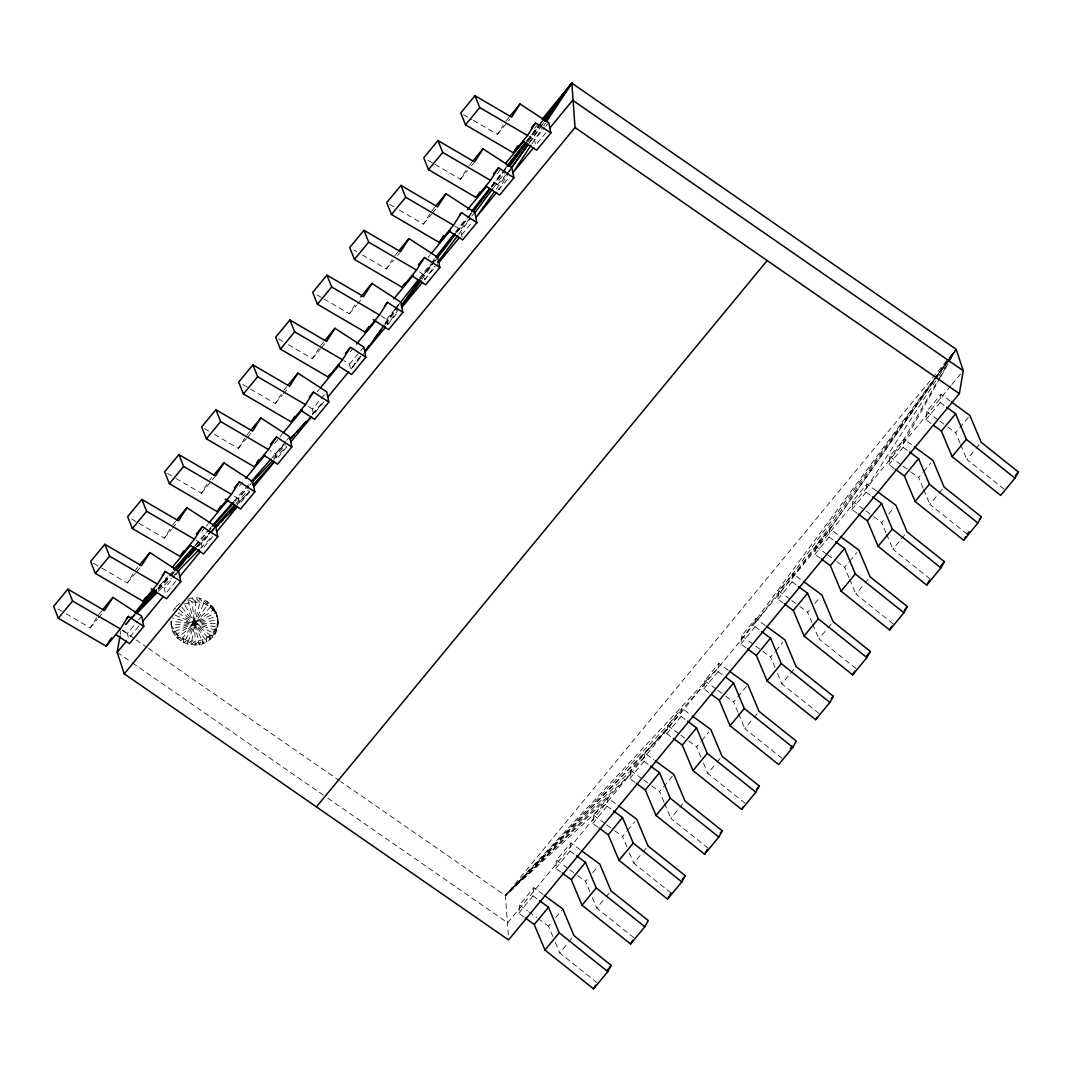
<?xml version="1.0" encoding="UTF-8"?>
<svg xmlns="http://www.w3.org/2000/svg" width="1072" height="1072" viewBox="0 0 1072 1072"><rect width="100%" height="100%" fill="white"/><g stroke="black" fill="none" stroke-linecap="round" stroke-linejoin="round"><path stroke-width="0.75" stroke-dasharray="5 3.75" d="M187.881 599.074C211.372 590.525 229.502 624.869 209.817 639.609C195.131 652.928 166.535 639.636 171.828 619.067M218.058 623.475L217.522 616.145L218.058 623.475L194.635 623.381L171.279 625.11L171.011 621.412L194.635 623.381L217.656 627.12L217.79 619.777L216.584 630.644L194.635 623.381L172.069 617.874M217.656 627.12L217.388 623.422C215.284 633.699 205.248 640.935 194.983 641.203L191.285 644.728L194.635 623.381L195.761 598.176L199.955 602.357C208.625 604.059 216.289 610.96 217.79 619.844L194.635 623.381L171.882 628.715L171.011 621.412M523.94 916.949L518.781 913.156L519.572 904.956L533.816 887.696L543.022 894.463M518.781 913.156L533.012 895.911L533.816 887.696M560.951 872.085L555.792 868.307L556.582 860.092L570.827 842.847L580.032 849.6M555.792 868.307L570.023 851.047L570.827 842.847M597.962 827.236L592.803 823.443L593.607 815.243L607.837 797.983L630.135 774.426L630.617 770.379L644.848 753.134L681.377 712.317L681.859 708.27L691.078 715.037M592.803 823.443L607.033 806.198L607.837 797.983L617.057 804.75M634.972 782.372L629.813 778.58L630.135 774.426L505.381 895.562L508.329 935.253M629.813 778.58L644.044 761.334L644.848 753.134L667.146 729.563L667.628 725.53L681.859 708.27M670.697 736.571L666.824 733.73L667.146 729.563L505.381 895.562L340.682 781.515M666.824 733.73L681.068 716.471L681.377 712.317M708.994 692.659L703.835 688.867L704.639 680.666L718.87 663.407L728.089 670.174M703.835 688.867L718.079 671.621L718.87 663.407M746.005 647.796L740.846 644.017L741.65 635.803L755.894 618.557L765.1 625.311M740.846 644.017L755.09 626.758L755.894 618.557M783.029 602.933L777.87 599.154L778.661 590.953L792.905 573.694L947.3 361.425L815.671 546.09L778.178 594.987M777.87 599.154L792.101 581.908L792.905 573.694L802.111 580.461M820.04 558.083L814.881 554.291L815.671 546.09L829.916 528.844L947.541 361.492M814.881 554.291L829.112 537.045L829.916 528.844L839.135 535.598M857.051 513.22L851.892 509.441L852.696 501.24L866.926 483.981L876.146 490.748M851.892 509.441L866.122 492.182L866.926 483.981M894.061 468.37L888.902 464.578L889.706 456.377L903.937 439.118L937.92 380.64M888.902 464.578L903.133 447.332L903.937 439.118L913.156 445.885M931.072 423.507L925.913 419.728L926.717 411.514L940.948 394.268L950.167 401.022M925.913 419.728L940.157 402.469L940.948 394.268M120.252 634.369L120.801 631.086M174.977 615.073L194.635 623.381L214.896 633.967L216.33 626.946L216.584 630.644M179.185 609.486L194.635 623.381L209.817 639.609L209.549 635.91L206.588 641.766L206.32 638.068L203.01 643.401L202.742 639.703L199.191 644.446L198.936 640.748L195.251 644.902L194.983 641.203L191.017 641.029L187.412 643.937L194.635 623.381L199.955 602.357L199.687 598.658L203.734 603.442L194.635 623.381L183.754 642.57L183.486 638.872L177.202 634.517L171.279 625.11M178.193 612.983L194.635 623.381L212.618 636.982L214.628 630.269L214.896 633.967M209.817 639.609L212.35 633.284L212.618 636.982M903.455 443.165L939.93 378.148M940.747 376.701L949.658 360.808M950.475 359.361L956.144 349.258L505.381 895.562L607.355 802.03M938.75 379.207L947.862 363.515M948.693 362.095L954.495 352.112M493.428 182.146L497.542 184.826L498.681 189.985L508.503 173.182M509.321 171.775L511.773 167.567M173.195 610.732L175.192 607.556L175.46 611.254M66.29 613.814L90.276 627.83L96.962 617.298M101.894 568.133L127.287 582.967L133.973 572.448M138.904 523.27L164.297 538.117L170.984 527.585M175.915 478.407L201.308 493.254L207.995 482.722M214.346 434.374L238.319 448.391L245.006 437.872M242.902 384.58L275.33 403.541L281.186 394.322M288.368 344.661L312.341 358.678L319.041 348.159M323.972 298.981L349.365 313.815L355.207 304.609M362.39 254.948L386.376 268.965L392.231 259.746M399.414 210.085L423.386 224.102L430.073 213.583M435.018 164.405L460.397 179.252L466.253 170.033M473.435 120.372L497.408 134.389L503.264 125.183M866.444 488.028L938.027 377.29M938.938 375.883L948.894 360.46M949.805 359.066L956.144 349.258L950.181 357.324M531.953 143.795L542.834 127.246M543.745 125.88L545.554 123.119M177.47 638.215L180.136 636.942L180.404 640.641L194.635 623.381L207.244 605.104L206.976 601.405L210.407 607.288L194.635 623.381L177.47 638.215L177.202 634.517L175.017 635.361L174.763 631.663L173.141 632.172L172.873 628.473L171.882 628.715M889.224 460.424L903.937 439.118M948.492 360.138L954.241 351.978L948.278 360.071M815.202 550.137L949.43 358.812M950.395 357.445L956.144 349.258M529.22 143.058L539.873 128.077M540.851 126.724L544.723 121.27M496.256 189.074L507.887 172.78M508.852 171.426L510.795 168.706M529.206 142.898L543.745 122.53M948.398 360.112L954.214 351.964M385.022 324.066L396.144 308.562M397.055 307.275L398.905 304.716M381.016 315.825L386.51 319.402L387.649 324.561L397.766 310.451M420.639 278.559L435.795 258.7M422.033 279.202L434.066 262.412M434.991 261.139L437.751 257.293L434.696 260.978M741.167 639.85L949.176 358.664M360.46 356.226L350.638 369.425L349.485 364.252L344.005 360.688M385.022 323.248L393.866 311.376M394.844 310.063L398.771 304.783M419.407 271.859L423.52 274.539L424.659 279.712L434.669 266.338M458.695 234.245L470.715 218.192M493.75 187.439L505.77 171.399M527.799 141.986L540.811 124.593M755.412 622.604L792.905 573.694M792.422 577.741L829.916 528.844M457.047 232.222L467.218 219.023M468.223 217.71L471.278 213.757M491.592 187.372L506.828 167.58M527.156 141.196L538.332 126.684M539.337 125.357L542.392 121.404M360.875 356.172L350.638 369.425L363.85 353.398M385.451 324.36L397.739 308.455M420.278 279.296L433.584 262.064L423.52 274.539M457.141 231.592L469.429 215.686M491.968 186.528L504.255 170.622M527.813 140.137L540.1 124.231M456.257 232.302L467.499 217.777M468.531 216.464L471.6 212.497M492.061 186.099L502.286 172.9M503.304 171.587L506.373 167.621M526.834 141.223L538.09 126.71M539.109 125.384L542.177 121.431M419.299 278.398L430.636 263.886M431.668 262.573L434.75 258.607M455.372 232.222L465.677 219.036M491.445 186.046L501.763 172.86M502.781 171.533L505.877 167.58M526.499 141.196L537.836 126.684M538.868 125.357L541.963 121.404M98.637 614.671L101.679 610.973M135.648 569.808L137.672 567.343M172.659 524.958L175.701 521.26M209.67 480.095L211.707 477.63M246.681 435.232L249.736 431.534M283.691 390.382L286.747 386.684M320.702 345.519L323.757 341.821M394.737 255.806L397.779 252.108M431.748 210.943L434.803 207.244M468.759 166.093L471.814 162.395M505.77 121.23L508.825 117.531M90.276 627.83L97.391 619.201M98.41 617.968L103.488 611.804M127.287 582.967L135.42 573.105M136.439 571.872L140.499 566.954M164.297 538.117L171.413 529.488M172.431 528.255L177.51 522.091M201.308 493.254L214.521 477.228M238.319 448.391L246.453 438.542M247.471 437.309L251.545 432.378M275.33 403.541L282.445 394.911M283.464 393.679L288.556 387.515M312.341 358.678L320.488 348.815M321.493 347.583L325.566 342.665M349.365 313.815L356.48 305.198M357.499 303.966L361.559 299.034M386.376 268.965L393.491 260.335M397.551 255.404L399.588 252.938M423.386 224.102L431.52 214.253M432.539 213.02L435.594 209.321M460.397 179.252L467.513 170.622M471.586 165.691L473.623 163.225M497.408 134.389L509.615 119.595M128.546 620.407L131.749 616.534M202.072 531.297L205.275 527.424M206.333 526.138L208.464 523.551M239.378 486.098L242.567 482.226M274.539 443.473L278.8 438.314M279.872 437.014L282.003 434.441M317.165 391.816L319.295 389.23M350.196 351.777L353.398 347.904M427.996 257.494L430.127 254.922M497.261 173.557L501.522 168.384M534.553 128.345L538.814 123.186M138.717 626.249L128.56 638.564L127.407 633.405L137.578 621.077M138.596 619.844L141.651 616.145M175.741 581.386L165.57 593.714L164.431 588.541L174.589 576.227M175.607 574.994L178.662 571.296M212.752 536.536L202.581 548.851L201.442 543.692L208.558 535.062M212.618 530.131L214.655 527.665M249.763 491.673L239.592 504.001L238.453 498.828L248.624 486.5M249.642 485.268L252.684 481.583M285.634 441.651L272.154 457.731M286.653 440.418L289.695 436.719M323.784 401.96L313.614 414.274L312.475 409.115L326.719 391.856M349.485 364.252L359.656 351.938M360.674 350.705L363.73 347.006M386.51 319.402L395.648 308.307M396.667 307.074L400.74 302.143M462.166 237.381L460.531 229.676L470.702 217.361M471.72 216.129L474.762 212.43M497.542 184.826L505.676 174.964M506.694 173.731L510.754 168.8M545.862 132.807L535.692 145.135L534.553 139.963L544.723 127.648M545.742 126.416L548.784 122.717M286.773 446.81L276.603 459.138L275.464 453.979L269.983 450.401M387.649 324.561L397.819 312.247M424.659 279.712L437.872 263.685M461.67 234.848L471.841 222.52M498.681 189.985L508.852 177.671M950.824 385.759L507.699 922.804L324.816 796.161M951.856 384.5L963.246 370.698M552.897 936.593L548.542 926.208L551.584 922.51M555.658 917.578L561.755 910.182M589.908 891.743L585.553 881.345L588.595 877.646M592.669 872.715L597.747 866.565M626.932 846.88L622.564 836.495L626.624 831.564M627.643 830.331L634.771 821.701M663.943 802.017L659.575 791.632L672.801 775.605M700.954 757.167L696.586 746.769L700.659 741.851M701.678 740.618L708.793 731.988M737.965 712.304L733.596 701.919L736.652 698.22M737.67 696.988L746.822 685.892M774.976 667.454L770.621 657.056L774.681 652.124M775.699 650.892L782.815 642.275M811.986 622.591L807.631 612.206L810.673 608.507M814.747 603.576L819.825 597.412M848.997 577.728L844.642 567.343L848.702 562.411M849.721 561.179L856.836 552.549M886.021 532.878L881.653 522.479L884.708 518.781M888.768 513.863L893.86 507.699M923.032 488.015L918.664 477.63L922.737 472.698M923.756 471.466L930.871 462.836M960.043 443.165L955.675 432.766L968.9 416.753M597.024 982.689L559.758 952.928L567.892 943.065M568.91 941.832L571.952 938.134M634.034 937.826L596.769 908.064L604.903 898.202M605.921 896.969L609.995 892.038M671.045 892.963L633.78 863.201L641.914 853.352M642.932 852.119L647.006 847.188M708.056 848.113L670.791 818.351L678.924 808.489M679.943 807.256L682.998 803.558M745.08 803.25L707.801 773.488L715.949 763.626M716.954 762.393L721.027 757.475M782.091 758.386L744.826 728.638L752.959 718.776M753.978 717.543L757.02 713.845M819.102 713.537L781.836 683.775L795.049 667.749M856.113 668.673L818.847 638.912L826.981 629.063M827.999 627.83L832.06 622.899M893.123 623.824L855.858 594.062L863.992 584.2M865.01 582.967L868.065 579.269M930.134 578.96L892.869 549.199L906.095 533.186M967.145 534.097L929.88 504.349L938.013 494.487M939.032 493.254L943.105 488.323M1004.169 489.247L966.904 459.486L975.038 449.624M976.056 448.391L979.098 444.692M134.322 614.417L125.491 624.44L134.429 614.457M159.674 585.58L167.406 576.803M194.97 545.474L208.196 530.426M209.308 529.179L211.506 526.674M233.562 501.602L250.098 482.802M157.584 588.448L173.329 570.719M195.573 545.728L206.682 533.24M207.794 531.98L212.243 526.982M234.996 501.455L248.262 486.554M273.387 458.253L285.608 444.518M312.287 414.516L323.409 402.027M607.837 797.983L505.381 895.562L667.628 725.53L704.157 684.713M176.036 606.605L180.766 602.317M125.598 624.52L130.101 619.576M131.226 618.343L134.603 614.645M158.281 588.729L169.55 576.388M170.676 575.155L174.053 571.443M196.591 546.76L213.502 528.255M236.041 503.572L248.436 489.998M132.352 617.191L125.585 624.547L130.168 619.696M158.241 588.984L171.761 574.27M196.538 547.283L211.171 531.337M212.296 530.117L214.547 527.665M284.388 444.277L275.464 453.979L284.495 444.572M312.247 413.993L323.396 401.879M131.293 618.477L134.697 614.819M158.522 589.198L169.872 577.004M171.011 575.785L174.414 572.126M198.24 546.506L209.576 534.312M210.715 533.092L214.119 529.434M236.805 505.046L249.294 491.619L237.636 503.585M644.366 757.167L505.381 895.562L718.387 667.454M273.936 459.473L286.331 446.582M125.759 624.681L130.422 619.911M131.588 618.718L135.099 615.127M158.442 591.262L171.292 578.143M172.458 576.95L175.955 573.373M200.477 548.301L212.149 536.375M505.381 895.562L644.848 753.134L654.067 759.887M175.017 635.361L194.635 623.381L213.1 609.928L212.832 606.229L215.271 612.97L194.635 623.381L173.141 632.172M183.754 642.57L187.144 640.239L191.017 641.029L191.285 644.728M180.404 640.641L183.486 638.872L187.144 640.239L187.412 643.937M184.438 604.112L192.049 602.022L199.955 602.357M181.999 607.261L194.635 623.381L216.852 616.306L216.584 612.608L217.79 619.844M463.56 114.597L472.028 119.555M427.956 160.277L433.597 163.587M389.538 204.323L393.772 206.789M353.934 250.004L356.748 251.652M316.923 294.854L322.565 298.15M278.492 338.886L282.727 341.365M204.471 428.612L208.705 431.078M167.46 473.462L174.508 477.589M131.856 519.143L137.497 522.439M93.438 563.175L100.487 567.302M57.834 608.869L64.883 612.983M529.072 136.399L534.553 139.963M455.051 226.112L460.531 229.676M308.361 406.435L312.475 409.115M234.339 496.148L238.453 498.828M195.962 540.114L201.442 543.692M158.937 584.977L164.431 588.541M121.927 629.84L127.407 633.405M122.463 630.403L134.817 638.952M136.184 639.904L147.159 647.515M148.539 648.466L339.315 780.563M117.17 652.379L130.918 661.893M132.298 662.844L323.436 795.21M188.927 599.811L192.049 602.022L194.635 623.381L199.191 644.446M940.157 402.469L945.316 406.261M926.717 411.514L938.563 420.211M939.876 421.175L946.469 426.013M947.782 426.978L955.675 432.766M903.133 447.332L908.292 451.111M889.706 456.377L901.552 465.074M902.865 466.039L909.445 470.863M910.771 471.827L918.664 477.63M866.122 492.182L871.281 495.974M852.696 501.24L864.541 509.924M865.854 510.888L872.434 515.726M873.76 516.691L881.653 522.479M829.112 537.045L834.271 540.824M815.671 546.09L826.204 553.822M827.53 554.787L835.423 560.576M836.736 561.54L844.642 567.343M792.101 581.908L797.26 585.687M778.661 590.953L790.52 599.65M791.833 600.615L798.412 605.439M799.725 606.404L807.631 612.206M755.09 626.758L760.249 630.55M741.65 635.803L761.401 650.302M762.715 651.267L770.621 657.056M718.079 671.621L723.238 675.4M704.639 680.666L716.485 689.363M717.798 690.328L724.391 695.152M725.704 696.117L733.596 701.919M681.068 716.471L686.227 720.263M667.628 725.53L679.474 734.213M680.787 735.178L687.38 740.015M688.693 740.98L696.586 746.769M644.044 761.334L649.203 765.113M630.617 770.379L642.463 779.076M643.776 780.041L650.356 784.865M651.682 785.843L659.575 791.632M607.033 806.198L612.192 809.976M593.607 815.243L605.452 823.939M606.765 824.904L613.345 829.728M614.658 830.693L622.564 836.495M570.023 851.047L575.182 854.84M556.582 860.092L568.441 868.789M569.755 869.754L576.334 874.591M577.647 875.556L585.553 881.345M533.012 895.911L538.171 899.689M519.572 904.956L527.478 910.758M528.791 911.723L536.683 917.511M538.01 918.476L548.542 926.208M196.015 601.874L191.781 598.323L192.049 602.022M207.244 605.104L203.466 599.744L203.734 603.442M185.175 605.492L194.635 623.381L206.588 641.766M213.1 609.928L210.139 603.59L210.407 607.288M960.659 444.639L966.904 459.486M923.649 489.502L929.88 504.349M886.638 534.352L892.869 549.199M849.627 579.215L855.858 594.062M812.616 624.078L818.847 638.912M777.468 673.39L781.836 683.775M738.595 713.791L744.826 728.638M703.446 763.103L707.801 773.488M664.56 803.504L670.791 818.351M629.425 852.816L633.78 863.201M592.401 897.679L596.769 908.064M555.39 942.529L559.758 952.928M187.975 600.307L194.635 623.381L203.01 643.401M216.852 616.306L215.003 609.271L215.271 612.97M194.635 623.381L195.251 644.902"/><path stroke-width="1.5" d="M542.017 119.314L571.845 83.147L956.144 349.258L963.246 370.698L959.333 393.625L508.557 939.93L124.272 673.819L117.17 652.379L119.97 636.004M525.226 917.887L534.245 924.52L544.978 950.06L593.566 988.853L595.643 985.155M593.566 988.853L607.797 971.607L611.254 965.43L573.989 935.668L562.773 908.949L544.348 895.428M562.237 873.037L571.269 879.656L581.989 905.197L630.577 943.99L632.654 940.291M630.577 943.99L644.808 926.744L648.265 920.567L611 890.805L599.784 864.099L581.359 850.578M599.248 828.174L608.28 834.793L619 860.334L667.588 899.14L671.045 892.963M667.588 899.14L681.819 881.881L685.289 875.717L648.024 845.955L636.795 819.236L618.37 805.715M636.259 783.324L645.29 789.943L656.01 815.484L704.599 854.277L707.373 849.346M704.599 854.277L718.83 837.031L722.3 830.854L685.035 801.092L673.806 774.373L655.381 760.852M673.27 738.461L682.301 745.08L693.021 770.621L741.61 809.427L743.003 806.948M741.61 809.427L755.854 792.168L759.311 786.004L722.046 756.242L710.83 729.523L692.391 716.002M711.58 694.549L719.312 700.23L730.045 725.771L778.62 764.564L792.865 747.305L796.322 741.141L759.056 711.379L747.841 684.66L729.402 671.139M747.305 648.748L756.323 655.367L767.056 680.908L815.645 719.701L817.025 717.235M815.645 719.701L829.875 702.455L833.333 696.277L796.067 666.516L784.851 639.81L766.413 626.276M784.315 603.884L793.347 610.504L804.067 636.044L852.655 674.851L854.732 671.139M852.655 674.851L866.886 657.592L870.343 651.428L833.078 621.666L821.862 594.947L803.437 581.426M821.326 559.021L830.358 565.654L841.078 591.195L889.666 629.988L891.743 626.289M889.666 629.988L903.897 612.742L907.368 606.564L870.089 576.803L858.873 550.083L840.448 536.563M858.337 514.171L867.369 520.791L878.089 546.331L926.677 585.138L929.451 580.193M926.677 585.138L940.908 567.879L944.378 561.715L907.113 531.953L895.884 505.234L877.459 491.713M895.348 469.308L904.379 475.941L915.099 501.468L963.688 540.275L965.765 536.576M963.688 540.275L977.932 523.015L981.389 516.851L944.124 487.09L932.908 460.37L914.47 446.85M933.658 425.396L941.39 431.078L952.11 456.618L1000.699 495.411L1014.943 478.166L1018.4 471.988L981.135 442.227L969.919 415.521L951.48 401.987M143.769 626.383L141.651 616.145L112.868 597.412L104.507 610.571L67.831 589.131L53.6 606.39L58.357 618.249L106.168 646.202L120.399 628.942L128.385 616.373L143.769 626.383L129.538 643.629L115.548 634.53M180.779 581.52L178.662 571.296L149.879 552.562L141.517 565.721L104.855 544.281L90.611 561.527L95.368 573.386L143.179 601.338L157.41 584.093L165.41 571.51L180.779 581.52L166.549 598.779L151.165 588.756M217.79 536.657L215.673 526.432L186.89 507.699L178.528 520.858L141.866 499.418L127.622 516.677L132.379 528.536L180.19 556.489L194.421 539.229L202.42 526.647L217.79 536.657L203.559 553.916L189.583 544.817M106.168 646.202L111.488 637.813M254.814 491.807L252.684 481.583L223.901 462.836L215.539 475.995L178.877 454.568L164.632 471.814L169.389 483.673L217.201 511.625L231.431 494.366L239.431 481.797L254.814 491.807L240.57 509.053L225.187 499.043M143.179 601.338L145.846 597.144M291.825 446.944L289.695 436.719L260.911 417.986L252.563 431.145L215.887 409.705L201.657 426.964L206.4 438.823L254.211 466.762L268.456 449.516L276.442 436.934L291.825 446.944L277.581 464.203L263.605 455.104M181.074 555.082L183.741 550.887M328.836 402.094L326.719 391.856L297.936 373.123L289.574 386.282L252.898 364.842L238.667 382.101L243.424 393.96L291.222 421.912L305.466 404.653L313.453 392.071L328.836 402.094L314.592 419.34L300.616 410.241M217.201 511.625L220.752 506.038M365.847 357.231L363.73 347.006L334.946 328.273L326.585 341.432L289.909 319.992L275.678 337.238L280.435 349.097L328.233 377.049L342.477 359.803L350.464 347.221L365.847 357.231L351.616 374.476L337.626 365.378M256.878 462.568L258.66 459.781M402.858 312.367L400.74 302.143L371.957 283.41L363.596 296.569L326.92 275.129L312.689 292.388L317.446 304.247L365.257 332.186L379.488 314.94L387.474 302.358L402.858 312.367L388.627 329.627L373.244 319.617M291.222 421.912L294.773 416.311M439.868 267.518L437.751 257.293L408.968 238.547L400.606 251.706L363.944 230.279L349.7 247.525L354.457 259.384L402.268 287.336L416.499 270.077L424.499 257.508L439.868 267.518L425.638 284.763L411.661 275.665M328.233 377.049L330.015 374.249M476.879 222.654L474.762 212.43L445.979 193.697L437.617 206.856L400.955 185.416L386.711 202.662L391.468 214.534L439.279 242.473L453.51 225.227L461.509 212.645L476.879 222.654L462.648 239.914L448.672 230.802M365.257 332.186L368.808 326.598M513.903 177.805L511.773 167.567L482.99 148.834L474.628 161.993L437.966 140.553L423.735 157.812L428.478 169.671L476.29 197.623L490.52 180.364L498.52 167.781L513.903 177.805L499.659 195.05L485.683 185.952M402.268 287.336L404.935 283.142M550.914 132.941L548.784 122.717L520.014 103.984L511.652 117.143L474.976 95.703L460.746 112.949L465.489 124.808L513.3 152.76L527.545 135.514L535.531 122.932L550.914 132.941L536.67 150.187L522.694 141.089M439.279 242.473L443.714 235.492M476.29 197.623L479.841 192.022M513.3 152.76L517.749 145.779M531.055 145.176L512.925 172.739L533.628 147.641M546.465 121.739L571.845 83.147L575.034 127.514L124.272 673.819M511.773 167.567L528.255 144.425M544.723 121.27L571.845 83.147L542.995 120.091M494.326 191.794L475.901 217.589L496.617 192.504M511.759 167.353L528.241 144.264M544.71 121.176L571.845 83.147L543.209 120.104M384.057 325.406L364.869 352.165L385.572 327.081M401.437 305.319L419.675 279.899M421.082 280.542L401.879 307.316L422.582 282.217M437.671 262.318L457.704 235.585M474.722 212.846L492.745 188.779M509.763 166.053L526.794 143.313M543.812 120.587L571.845 83.147L544.201 118.925M437.751 257.293L455.024 234.862M473.315 211.117L490.574 188.685M507.847 166.254L526.138 142.509M543.41 120.091L571.845 83.147M364.976 350.866L369.063 345.573M375.213 337.613L381.351 329.667M443.835 248.811L446.903 244.845M472.511 211.707L476.598 206.4M478.648 203.747L480.698 201.107M513.475 158.696L525.762 142.79M436.813 257.387L455.225 233.616M472.618 211.184L490.011 188.739M508.423 164.981L525.816 142.549M400.74 302.143L418.268 279.712M435.781 257.293L454.34 233.549M471.868 211.117L489.381 188.685M506.909 166.254L525.468 142.509M58.357 618.249L72.588 600.99L67.831 589.131M95.368 573.386L109.599 556.14L104.855 544.281M132.379 528.536L146.609 511.277L141.866 499.418M169.389 483.673L183.634 466.427L178.877 454.568M206.4 438.823L220.644 421.564L215.887 409.705M243.424 393.96L257.655 376.701L252.898 364.842M280.435 349.097L294.666 331.851L289.909 319.992M317.446 304.247L331.677 286.988L326.92 275.129M354.457 259.384L368.688 242.138L363.944 230.279M391.468 214.534L405.712 197.275L400.955 185.416M428.478 169.671L442.723 152.412L437.966 140.553M465.489 124.808L479.733 107.562L474.976 95.703M102.698 609.74L112.868 597.412M139.708 564.877L149.879 552.562M176.719 520.027L186.89 507.699M213.73 475.164L223.901 462.836M250.754 430.301L260.911 417.986M287.765 385.451L297.936 373.123M324.776 340.588L334.946 328.273M360.768 296.971L371.957 283.41M398.797 250.875L408.968 238.547M435.808 206.012L445.979 193.697M472.832 161.162L482.99 148.834M509.843 116.299L520.014 103.984M126.362 618.825L128.385 616.373M162.354 575.208L165.41 571.51M196.31 534.044L202.42 526.647M234.339 487.961L239.431 481.797M270.345 444.331L276.442 436.934M309.393 397.002L313.453 392.071M345.385 353.385L349.445 348.454M384.433 306.056L387.474 302.358M418.388 264.891L424.499 257.508M459.473 215.11L461.509 212.645M493.428 173.945L498.52 167.781M531.471 127.863L535.531 122.932M134.938 612.661L154.127 589.412M172.23 567.463L190.347 545.501M209.536 522.252L227.653 500.302M245.769 478.353L264.945 455.104M283.062 433.142L302.25 409.893M320.354 387.943L339.543 364.694M356.587 344.032L375.776 320.783M393.893 298.833L413.068 275.584M431.185 253.622L450.374 230.373M467.419 209.71L486.594 186.461M505.783 163.225L523.9 141.263M117.17 652.379L126.483 641.083M142.79 621.318L163.493 596.22M179.801 576.455L200.504 551.37M216.812 531.605L237.528 506.507M253.823 486.742L274.539 461.643M290.847 441.892L311.55 416.794M327.858 397.029L348.561 371.93M438.89 262.452L459.593 237.354M549.936 127.876L572.703 100.272L963.246 370.698M316.414 806.881L767.177 260.563M534.245 924.52L548.489 907.26L539.457 900.641M571.269 879.656L585.5 862.397L576.468 855.778M608.28 834.793L622.51 817.547L613.479 810.928M645.29 789.943L659.521 772.684L650.503 766.065M682.301 745.08L696.532 727.834L687.514 721.201M719.312 700.23L733.556 682.971L725.811 677.29M756.323 655.367L770.567 638.108L761.535 631.488M793.347 610.504L807.578 593.258L798.546 586.639M830.358 565.654L844.589 548.395L835.557 541.775M867.369 520.791L881.599 503.545L872.581 496.912M904.379 475.941L918.61 458.682L909.592 452.062M941.39 431.078L955.634 413.819L946.603 407.199M544.978 950.06L559.209 932.801L548.489 907.26M581.989 905.197L596.22 887.938L585.5 862.397M619 860.334L633.23 843.088L622.51 817.547M656.01 815.484L670.255 798.225L659.521 772.684M693.021 770.621L707.265 753.375L696.532 727.834M730.045 725.771L744.276 708.512L733.556 682.971M767.056 680.908L781.287 663.648L770.567 638.108M804.067 636.044L818.298 618.799L807.578 593.258M841.078 591.195L855.309 573.935L844.589 548.395M878.089 546.331L892.333 529.086L881.599 503.545M915.099 501.468L929.344 484.222L918.61 458.682M952.11 456.618L966.354 439.359L955.634 413.819M607.194 970.361L611.254 965.43M682.234 879.415L685.289 875.717M720.263 833.319L722.3 830.854M756.256 789.689L759.311 786.004M790.225 748.537L792.262 746.072M831.296 698.743L833.333 696.277M866.283 656.359L870.343 651.428M904.312 610.263L907.368 606.564M940.305 566.632L944.378 561.715M967.145 534.097L969.182 531.645M979.352 519.317L981.389 516.851M1015.345 475.687L1018.4 471.988M135.42 613.157L155.266 590.592M174.012 569.286L193.858 546.72M212.604 525.414L232.463 502.862M251.21 481.542L271.055 458.99M135.541 613.211L156.472 589.694M174.173 569.808L194.072 547.444M212.872 526.312L233.884 502.701M290.056 439.52L294.505 434.522M296.73 432.016L305.627 422.02M136.868 612.179L156.016 591.195M175.178 570.21L195.466 547.993M214.628 527.022L234.902 504.805M252.938 485.053L274.352 461.603M135.729 613.506L155.989 591.436M175.138 570.585L195.412 548.516M136.975 612.38L156.257 591.637M176.679 569.688L183.486 562.371M188.029 557.494L195.962 548.944M216.383 526.995L218.661 524.556M220.926 522.118L223.19 519.679M229.998 512.362L235.679 506.265M290.137 438.703L311.389 416.606M252.684 481.583L272.811 460.638M136.265 613.934L157.276 592.454M177.121 572.18L199.298 549.507M215.673 526.432L237.207 506.239M479.733 107.562L527.545 135.514M442.723 152.412L490.52 180.364M405.712 197.275L453.51 225.227M368.688 242.138L416.499 270.077M331.677 286.988L379.488 314.94M294.666 331.851L342.477 359.803M257.655 376.701L305.466 404.653M220.644 421.564L268.456 449.516M183.634 466.427L231.431 494.366M146.609 511.277L194.421 539.229M109.599 556.14L157.41 584.093M72.588 600.99L120.399 628.942M575.034 127.514L959.333 393.625M966.354 439.359L1014.943 478.166M929.344 484.222L977.932 523.015M892.333 529.086L940.908 567.879M855.309 573.935L903.897 612.742M818.298 618.799L866.886 657.592M781.287 663.648L829.875 702.455M744.276 708.512L792.865 747.305M707.265 753.375L755.854 792.168M670.255 798.225L718.83 837.031M633.23 843.088L681.819 881.881M596.22 887.938L644.808 926.744M559.209 932.801L607.797 971.607"/></g></svg>
